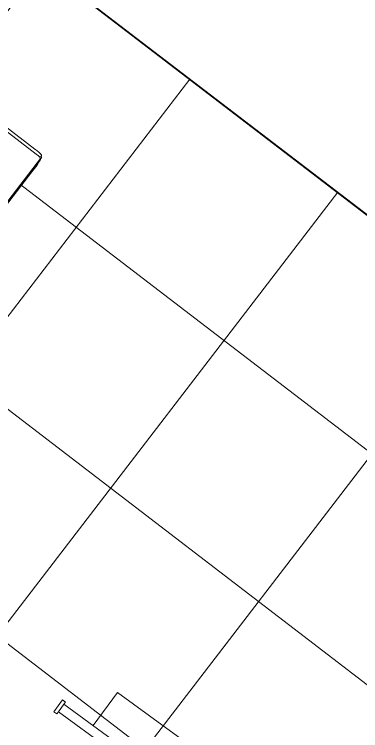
# Model space of a CAD drawing. Header units: metres. Extents: x 2712 to 2857, y 1386 to 1404.
# Drawn here: x 2718.572 to 2719.517, y 1392.608 to 1394.563 of the extents above; entities that cross this region are included whole.
import ezdxf

# ---------------------------------------------------------------- set-up
doc = ezdxf.new("R2010")
doc.units = ezdxf.units.M
doc.set_wipeout_variables(frame=1)
doc.layers.add('MOBILIARIO', color=35, linetype='Continuous', lineweight=0)

msp = doc.modelspace()

# ---------------------------------------------------------------- hatches: boundary and pattern name
at = {"layer": 'MOBILIARIO', "lineweight": 5, "true_color": 0xc7c8ca}
h = msp.add_hatch(dxfattribs=at)
h.set_pattern_fill('ANSI37', color=9, scale=0.16, angle=187.5)
h.set_pattern_definition([(232.5, (2961.3069, 1433.8867), (0.4030235, -0.3092508), []), (322.5, (2961.3069, 1433.8867), (0.3092508, 0.4030235), [])])
h.paths.add_polyline_path([(2720.7292, 1393.1017), (2717.5458, 1395.5384), (2715.718, 1393.14), (2718.9014, 1390.7033)])

# ---------------------------------------------------------------- linework, layer by layer
at = {"layer": 'MOBILIARIO', "transparency": 33554687}
for p, q in [((2718.6802, 1392.6597), (2718.7038, 1392.6919)), ((2718.7038, 1392.6919), (2718.7118, 1392.686)), ((2718.7118, 1392.686), (2718.7074, 1392.6799)), ((2718.7074, 1392.6799), (2718.6927, 1392.6598)), ((2718.9256, 1392.5205), (2718.7074, 1392.6799)), ((2718.6883, 1392.6537), (2718.6802, 1392.6597)), ((2718.6927, 1392.6598), (2718.6883, 1392.6537)), ((2718.6927, 1392.6598), (2718.9108, 1392.5004))]:
    msp.add_line(p, q, dxfattribs=at)
at = {"layer": 'MOBILIARIO', "color": 252, "lineweight": 5, "true_color": 0x939598}
msp.add_lwpolyline([(2717.5458, 1395.5384), (2715.718, 1393.14), (2718.9014, 1390.7033), (2720.7292, 1393.1017)], close=True, dxfattribs=at)
at = {"layer": 'MOBILIARIO', "transparency": 33554687}
msp.add_lwpolyline([(2718.787, 1392.6218), (2718.8532, 1392.7125), (2719.1587, 1392.4892)], dxfattribs=at)

# ---------------------------------------------------------------- next in the draw order: wipeouts: each hides what was drawn before it
msp.add_wipeout([(2716.8419, 1393.0819), (2717.449, 1392.6145), (2718.6462, 1394.1736), (2718.0358, 1394.6413), (2716.8426, 1393.0827)]).dxf.layer = 'MOBILIARIO'

# ---------------------------------------------------------------- next in the draw order: linework, layer by layer
at = {"layer": 'MOBILIARIO'}
for p, q in [((2718.6429, 1394.1748), (2718.6429, 1394.1746)), ((2718.6429, 1394.1746), (2718.643, 1394.1745)), ((2718.643, 1394.174), (2718.6431, 1394.1735)), ((2718.6453, 1394.1752), (2718.6453, 1394.1752))]:
    msp.add_line(p, q, dxfattribs=at)
for points in [[(2718.6294, 1394.1944), (2718.6285, 1394.1952), (2718.6081, 1394.2109), (2718.3454, 1394.4127), (2718.3453, 1394.4127), (2718.3453, 1394.4127), (2718.0907, 1394.6079), (2718.0824, 1394.6143), (2718.0619, 1394.6298), (2718.0609, 1394.6306), (2718.0609, 1394.6306), (2718.0513, 1394.6378)], [(2718.5442, 1394.2491), (2718.5444, 1394.249), (2718.5444, 1394.2489), (2718.6321, 1394.1817), (2718.6383, 1394.1767), (2718.6414, 1394.1735), (2718.6424, 1394.1713), (2718.6423, 1394.1689), (2718.6401, 1394.165), (2718.6349, 1394.1578), (2718.5543, 1394.0528), (2718.458, 1394.1266), (2718.4585, 1394.1277), (2718.4587, 1394.13), (2718.4577, 1394.1323)], [(2718.6294, 1394.1944), (2718.6295, 1394.1944), (2718.6389, 1394.187), (2718.6393, 1394.1866), (2718.6394, 1394.1866), (2718.6396, 1394.1864), (2718.6411, 1394.185), (2718.6411, 1394.185), (2718.6412, 1394.1849), (2718.6412, 1394.1849)], [(2717.464, 1392.6274), (2717.4648, 1392.6283), (2717.9014, 1393.1973), (2717.9039, 1393.2008), (2718.6243, 1394.1401), (2718.6352, 1394.1544), (2718.638, 1394.1583), (2718.6402, 1394.1615), (2718.6414, 1394.1633), (2718.6421, 1394.1644), (2718.6436, 1394.1667), (2718.6447, 1394.1687), (2718.6455, 1394.1702), (2718.646, 1394.1715), (2718.6462, 1394.1725)], [(2718.6465, 1394.1776), (2718.6462, 1394.1785), (2718.6458, 1394.1795), (2718.6457, 1394.1795), (2718.645, 1394.1807), (2718.6448, 1394.181), (2718.644, 1394.1819), (2718.644, 1394.182), (2718.643, 1394.183), (2718.643, 1394.1831), (2718.6428, 1394.1833), (2718.6427, 1394.1834), (2718.6413, 1394.1849), (2718.6412, 1394.1849)], [(2718.6448, 1394.181), (2718.6449, 1394.1807), (2718.6457, 1394.1795)], [(2718.6462, 1394.1725), (2718.6462, 1394.1733), (2718.6461, 1394.1739), (2718.646, 1394.174), (2718.6458, 1394.1744), (2718.6457, 1394.1745), (2718.6455, 1394.1747), (2718.6455, 1394.1748), (2718.6454, 1394.1749), (2718.6453, 1394.1752), (2718.6454, 1394.1753), (2718.6455, 1394.1754), (2718.6455, 1394.1754), (2718.6458, 1394.1756), (2718.6462, 1394.1759), (2718.6465, 1394.1763), (2718.6466, 1394.1768), (2718.6465, 1394.1776)], [(2718.6415, 1394.1636), (2718.6414, 1394.1633), (2718.6413, 1394.163), (2718.6341, 1394.1517), (2718.6201, 1394.133), (2717.4828, 1392.6504), (2717.4683, 1392.6321), (2717.4648, 1392.6283), (2717.4631, 1392.626), (2717.4575, 1392.619), (2717.4537, 1392.6154), (2717.4504, 1392.6143), (2717.4476, 1392.6147), (2717.4468, 1392.6149), (2717.4424, 1392.6174), (2717.4358, 1392.6222), (2717.4287, 1392.6276), (2717.0534, 1392.9156), (2717.0476, 1392.9203), (2717.0445, 1392.9236), (2717.0442, 1392.925)]]:
    msp.add_lwpolyline(points, dxfattribs=at)

doc.saveas('drawing.dxf')
